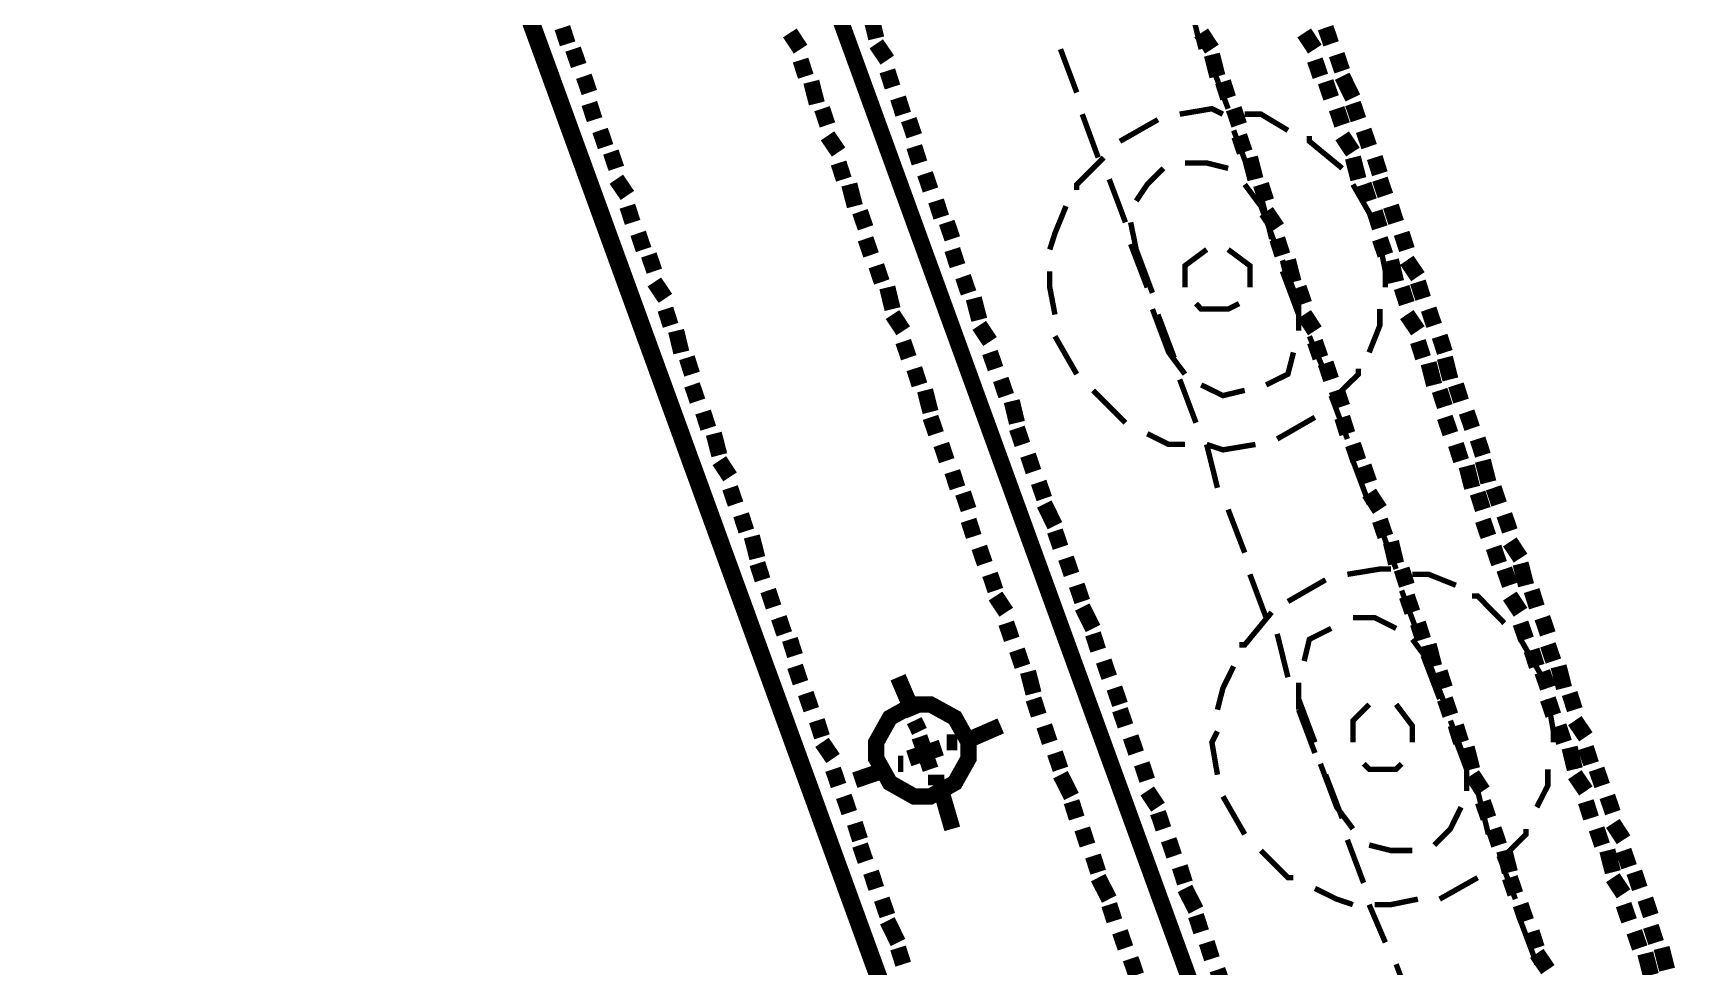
# Model space of a CAD drawing. Extents: x -2.4 to 13.4, y -16 to -5.
# Drawn here: x 1.712 to 2.221, y -10.57 to -10.282 of the extents above; entities that cross this region are included whole.
import ezdxf

# ---------------------------------------------------------------- set-up
doc = ezdxf.new("R2010")
doc.units = 0
doc.header["$MEASUREMENT"] = 0

msp = doc.modelspace()

# ---------------------------------------------------------------- linework, layer by layer
at = {"color": 0}
for points, const_width in [([(3.74199, -12.95219), (2.83868, -12.95219), (0.85698, -7.50883), (1.65538, -7.21884)], 0.005), ([(2.93368, -12.95219), (0.94198, -7.47715)], 0.005), ([(2.83868, -12.95219), (1.36198, -8.89381)], 0.005), ([(1.97198, -10.28384), (1.97038, -10.27718)], 0.005), ([(2.07198, -10.28715), (2.06868, -10.27386)], 0.00167), ([(1.87698, -10.28552), (1.87538, -10.28054)], 0.005), ([(1.94868, -10.28715), (1.94538, -10.28216)], 0.005), ([(2.07528, -10.28715), (2.07198, -10.28216)], 0.005), ([(2.10698, -10.28715), (2.10368, -10.28216)], 0.005), ([(2.11198, -10.28552), (2.11028, -10.28054)], 0.005), ([(1.88038, -10.2922), (1.87868, -10.28715)], 0.005), ([(1.97538, -10.29052), (1.97198, -10.28552)], 0.005), ([(2.02868, -10.28715), (2.03368, -10.3005)], 0.00167), ([(2.07698, -10.29551), (2.07528, -10.28884)], 0.005), ([(2.11538, -10.29383), (2.11368, -10.28884)], 0.005), ([(1.95028, -10.29551), (1.94868, -10.29052)], 0.005), ([(1.97698, -10.29881), (1.97538, -10.29383)], 0.005), ([(2.08028, -10.30549), (2.07528, -10.2922)], 0.00167), ([(2.10868, -10.29551), (2.10698, -10.29052)], 0.005), ([(1.88368, -10.3005), (1.88198, -10.29551)], 0.005), ([(1.95368, -10.30387), (1.95198, -10.29719)], 0.005), ([(2.08028, -10.30218), (2.07868, -10.29719)], 0.005), ([(2.11198, -10.30218), (2.11028, -10.29719)], 0.005), ([(2.11868, -10.30218), (2.11538, -10.29551)], 0.005), ([(1.88528, -10.30886), (1.88368, -10.30387)], 0.005), ([(1.98028, -10.30718), (1.97868, -10.30218)], 0.005), ([(2.12038, -10.30886), (2.11868, -10.30387)], 0.005), ([(1.95698, -10.31048), (1.95528, -10.30549)], 0.005), ([(1.98368, -10.31384), (1.98198, -10.30886)], 0.005), ([(2.03538, -10.30718), (2.04028, -10.32052)], 0.00167), ([(2.07868, -10.30718), (2.07528, -10.30549), (2.06538, -10.30718)], 0.00167), ([(2.07868, -10.30718), (2.07528, -10.30549), (2.06538, -10.30718)], 0.00167), ([(2.08368, -10.31048), (2.08198, -10.30549)], 0.005), ([(2.09868, -10.31216), (2.09038, -10.30718), (2.08538, -10.30718)], 0.00167), ([(2.09868, -10.31216), (2.09038, -10.30718), (2.08538, -10.30718)], 0.00167), ([(2.11538, -10.31048), (2.11368, -10.30549)], 0.005), ([(1.88868, -10.31716), (1.88698, -10.31216)], 0.005), ([(1.96038, -10.31884), (1.95698, -10.31384)], 0.005), ([(2.05868, -10.30886), (2.04698, -10.31552)], 0.00167), ([(2.05868, -10.30886), (2.04698, -10.31552)], 0.00167), ([(2.08698, -10.32551), (2.08198, -10.31216)], 0.00167), ([(2.08538, -10.31884), (2.08368, -10.31384)], 0.005), ([(2.11868, -10.31884), (2.11538, -10.31384)], 0.005), ([(2.12368, -10.31716), (2.12198, -10.31216)], 0.005), ([(1.89198, -10.32383), (1.89028, -10.31884)], 0.005), ([(1.98528, -10.3222), (1.98368, -10.31716)], 0.005), ([(2.11538, -10.32383), (2.10528, -10.31552), (2.10528, -10.31384)], 0.00167), ([(2.11538, -10.32383), (2.10528, -10.31552), (2.10528, -10.31384)], 0.00167), ([(1.96198, -10.32719), (1.96038, -10.3222)], 0.005), ([(2.04198, -10.32052), (2.03368, -10.32881), (2.03368, -10.33051)], 0.00167), ([(2.04198, -10.32052), (2.03368, -10.32881), (2.03368, -10.33051)], 0.00167), ([(2.08028, -10.32383), (2.07368, -10.3222), (2.06698, -10.3222)], 0.00167), ([(2.08868, -10.32719), (2.08698, -10.32052)], 0.005), ([(2.12038, -10.32719), (2.11868, -10.32052)], 0.005), ([(2.12698, -10.32551), (2.12538, -10.32052)], 0.005), ([(1.89538, -10.33219), (1.89198, -10.32719)], 0.005), ([(1.96538, -10.33549), (1.96368, -10.32881)], 0.005), ([(1.98868, -10.33051), (1.98698, -10.32551)], 0.005), ([(2.04368, -10.32719), (2.04868, -10.34048)], 0.00167), ([(2.06038, -10.32383), (2.05538, -10.32881), (2.05198, -10.33387)], 0.00167), ([(2.09198, -10.33387), (2.09038, -10.32881)], 0.005), ([(2.12368, -10.33387), (2.12198, -10.32881)], 0.005), ([(2.12868, -10.33219), (2.12698, -10.32719)], 0.005), ([(1.99198, -10.33886), (1.99038, -10.33387)], 0.005), ([(2.09538, -10.34884), (2.09038, -10.33549), (2.08538, -10.32881)], 0.00167), ([(2.09368, -10.34554), (2.09038, -10.33219)], 0.00167), ([(2.12538, -10.34048), (2.11868, -10.32881)], 0.00167), ([(2.12538, -10.34048), (2.11868, -10.32881)], 0.00167), ([(1.89698, -10.34048), (1.89538, -10.33549)], 0.005), ([(1.96868, -10.34216), (1.96698, -10.33718)], 0.005), ([(2.03038, -10.33549), (2.02698, -10.34384), (2.02538, -10.34884)], 0.00167), ([(2.03038, -10.33549), (2.02698, -10.34384), (2.02538, -10.34884)], 0.00167), ([(2.09538, -10.34216), (2.09198, -10.33718)], 0.005), ([(2.12698, -10.34216), (2.12538, -10.33718)], 0.005), ([(2.13198, -10.34048), (2.13038, -10.33549)], 0.005), ([(1.90038, -10.34884), (1.89868, -10.34384)], 0.005), ([(1.99538, -10.34554), (1.99368, -10.34048)], 0.005), ([(2.05028, -10.34048), (2.05198, -10.34884)], 0.00167), ([(2.13528, -10.34884), (2.13368, -10.34384)], 0.005), ([(1.97038, -10.35052), (1.96868, -10.34554)], 0.005), ([(1.99698, -10.35383), (1.99538, -10.34884)], 0.005), ([(2.05028, -10.34716), (2.05538, -10.36051)], 0.00167), ([(2.09698, -10.35052), (2.09538, -10.34554)], 0.005), ([(2.12868, -10.35052), (2.12698, -10.34554)], 0.005), ([(2.12868, -10.36051), (2.12868, -10.35551), (2.12698, -10.34716)], 0.00167), ([(2.12868, -10.36051), (2.12868, -10.35551), (2.12698, -10.34716)], 0.00167), ([(1.90368, -10.35551), (1.90198, -10.35052)], 0.005), ([(1.97368, -10.35883), (1.97198, -10.35383)], 0.005), ([(2.05198, -10.34884), (2.05698, -10.36219)], 0.00167), ([(2.07368, -10.34884), (2.06698, -10.35383), (2.06698, -10.36051)], 0.00167), ([(2.07368, -10.34884), (2.06698, -10.35383), (2.06698, -10.36051)], 0.00167), ([(2.08698, -10.36051), (2.08698, -10.35383), (2.08028, -10.34884)], 0.00167), ([(2.08698, -10.36051), (2.08698, -10.35383), (2.08028, -10.34884)], 0.00167), ([(2.10198, -10.37386), (2.10198, -10.36549), (2.09698, -10.35215)], 0.00167), ([(2.10038, -10.35883), (2.09868, -10.35215)], 0.005), ([(2.13198, -10.35883), (2.13038, -10.35215)], 0.005), ([(2.13868, -10.35719), (2.13528, -10.35215)], 0.005), ([(1.90708, -10.36387), (1.90368, -10.35883)], 0.005), ([(2.00038, -10.36219), (1.99868, -10.35719)], 0.005), ([(2.02538, -10.35551), (2.02538, -10.36051), (2.02698, -10.36886)], 0.00167), ([(2.02538, -10.35551), (2.02538, -10.36051), (2.02698, -10.36886)], 0.00167), ([(2.10198, -10.36886), (2.09698, -10.35551)], 0.00167), ([(2.14028, -10.36387), (2.13868, -10.35883)], 0.005), ([(1.97698, -10.36718), (1.97538, -10.36051)], 0.005), ([(2.00368, -10.37048), (2.00198, -10.36387)], 0.005), ([(2.10368, -10.36549), (2.10198, -10.36051)], 0.005), ([(2.13528, -10.36549), (2.13368, -10.36051)], 0.005), ([(1.90868, -10.37218), (1.90708, -10.36718)], 0.005), ([(1.98028, -10.37386), (1.97698, -10.36886)], 0.005), ([(2.05698, -10.36718), (2.06198, -10.38052), (2.06698, -10.3872)], 0.00167), ([(2.07038, -10.36549), (2.07198, -10.36718), (2.08028, -10.36718), (2.08368, -10.36549)], 0.00167), ([(2.07038, -10.36549), (2.07198, -10.36718), (2.08028, -10.36718), (2.08368, -10.36549)], 0.00167), ([(2.10698, -10.37386), (2.10368, -10.36886)], 0.005), ([(2.12368, -10.38052), (2.12698, -10.37218), (2.12698, -10.36718)], 0.00167), ([(2.12368, -10.38052), (2.12698, -10.37218), (2.12698, -10.36718)], 0.00167), ([(2.13868, -10.37386), (2.13528, -10.36886)], 0.005), ([(2.14368, -10.37218), (2.14198, -10.36718)], 0.005), ([(1.91198, -10.38052), (1.91038, -10.37386)], 0.005), ([(2.00698, -10.37716), (2.00368, -10.37218)], 0.005), ([(2.05868, -10.36886), (2.06368, -10.38215)], 0.00167), ([(1.98198, -10.38215), (1.98028, -10.37716)], 0.005), ([(2.02698, -10.37554), (2.03368, -10.3872)], 0.00167), ([(2.02698, -10.37554), (2.03368, -10.3872)], 0.00167), ([(2.11028, -10.3872), (2.10528, -10.37554)], 0.00167), ([(2.10868, -10.38215), (2.10698, -10.37716)], 0.005), ([(2.14028, -10.38215), (2.13868, -10.37716)], 0.005), ([(2.14698, -10.38052), (2.14538, -10.37554)], 0.005), ([(1.91528, -10.3872), (1.91368, -10.38215)], 0.005), ([(1.98528, -10.39051), (1.98368, -10.38551)], 0.005), ([(2.00868, -10.38551), (2.00698, -10.38052)], 0.005), ([(2.09198, -10.39051), (2.09868, -10.3872), (2.10038, -10.38052)], 0.00167), ([(2.11198, -10.38883), (2.11028, -10.38383)], 0.005), ([(2.14368, -10.39051), (2.14198, -10.38383)], 0.005), ([(2.14868, -10.38883), (2.14698, -10.38215)], 0.005), ([(1.91698, -10.3955), (1.91528, -10.39051)], 0.005), ([(2.01198, -10.39381), (2.01028, -10.38883)], 0.005), ([(2.06538, -10.38883), (2.07038, -10.40218)], 0.00167), ([(2.11198, -10.3955), (2.12038, -10.3872), (2.12038, -10.38551)], 0.00167), ([(2.11198, -10.3955), (2.12038, -10.3872), (2.12038, -10.38551)], 0.00167), ([(2.15198, -10.3955), (2.15038, -10.39051)], 0.005), ([(1.98868, -10.39886), (1.98698, -10.39219)], 0.005), ([(2.01528, -10.40218), (2.01368, -10.3955)], 0.005), ([(2.03868, -10.39219), (2.04698, -10.40049), (2.04868, -10.40218)], 0.00167), ([(2.03868, -10.39219), (2.04698, -10.40049), (2.04868, -10.40218)], 0.00167), ([(2.07198, -10.39051), (2.07868, -10.39381), (2.08538, -10.39219)], 0.00167), ([(2.11698, -10.40716), (2.11198, -10.39381)], 0.00167), ([(2.11538, -10.39718), (2.11368, -10.39219)], 0.005), ([(2.14698, -10.39718), (2.14538, -10.39219)], 0.005), ([(1.92028, -10.40386), (1.91868, -10.39886)], 0.005), ([(1.99038, -10.40554), (1.98868, -10.40049)], 0.005), ([(2.11698, -10.40554), (2.11538, -10.40049)], 0.005), ([(2.14868, -10.40554), (2.14698, -10.40049)], 0.005), ([(2.15538, -10.40386), (2.15368, -10.39886)], 0.005), ([(1.92368, -10.41215), (1.92198, -10.40554)], 0.005), ([(2.01698, -10.40884), (2.01528, -10.40386)], 0.005), ([(2.09538, -10.40716), (2.10698, -10.40049)], 0.00167), ([(2.09538, -10.40716), (2.10698, -10.40049)], 0.00167), ([(1.99368, -10.41384), (1.99198, -10.40884)], 0.005), ([(2.05538, -10.40554), (2.06198, -10.40884), (2.06698, -10.40884)], 0.00167), ([(2.05538, -10.40554), (2.06198, -10.40884), (2.06698, -10.40884)], 0.00167), ([(2.07368, -10.40884), (2.07868, -10.41052), (2.08868, -10.40884)], 0.00167), ([(2.07368, -10.40884), (2.07868, -10.41052), (2.08868, -10.40884)], 0.00167), ([(2.07368, -10.40884), (2.07698, -10.42219)], 0.00167), ([(2.12038, -10.41384), (2.11868, -10.40884)], 0.005), ([(2.15198, -10.41384), (2.15038, -10.40884)], 0.005), ([(2.15868, -10.41215), (2.15708, -10.40716)], 0.005), ([(1.92698, -10.41883), (1.92368, -10.41384)], 0.005), ([(2.02038, -10.4172), (2.01868, -10.41215)], 0.005), ([(2.12368, -10.42718), (2.11868, -10.41384)], 0.00167), ([(2.12368, -10.42051), (2.12198, -10.41552)], 0.005), ([(2.15538, -10.42219), (2.15368, -10.41552)], 0.005), ([(2.16038, -10.42051), (2.15868, -10.41384)], 0.005), ([(1.99698, -10.42219), (1.99538, -10.4172)], 0.005), ([(2.02368, -10.4255), (2.02198, -10.42051)], 0.005), ([(1.92868, -10.42718), (1.92698, -10.42219)], 0.005), ([(2.00038, -10.42887), (1.99868, -10.42381)], 0.005), ([(2.12698, -10.42887), (2.12368, -10.42381)], 0.005), ([(2.15868, -10.42887), (2.15708, -10.42381)], 0.005), ([(2.16368, -10.42718), (2.16198, -10.42219)], 0.005), ([(1.93198, -10.43548), (1.93038, -10.43049)], 0.005), ([(2.02698, -10.43386), (2.02368, -10.42718)], 0.005), ([(2.08028, -10.42887), (2.08538, -10.44216)], 0.00167), ([(2.16698, -10.43548), (2.16528, -10.43049)], 0.005), ([(2.00198, -10.43716), (2.00038, -10.43218)], 0.005), ([(2.02868, -10.44052), (2.02698, -10.43548)], 0.005), ([(2.12868, -10.43716), (2.12698, -10.43218)], 0.005), ([(2.13198, -10.4472), (2.12698, -10.43386)], 0.00167), ([(2.16038, -10.43716), (2.15868, -10.43218)], 0.005), ([(1.93538, -10.44384), (1.93368, -10.43716)], 0.005), ([(2.00538, -10.44552), (2.00368, -10.44052)], 0.005), ([(2.13198, -10.44552), (2.13038, -10.43884)], 0.005), ([(2.16368, -10.44552), (2.16198, -10.44052)], 0.005), ([(2.17028, -10.44384), (2.16698, -10.43884)], 0.005), ([(1.93698, -10.45051), (1.93538, -10.44552)], 0.005), ([(2.03208, -10.44883), (2.03038, -10.44384)], 0.005), ([(2.17198, -10.45219), (2.17028, -10.44552)], 0.005), ([(2.00868, -10.45381), (2.00698, -10.44883)], 0.005), ([(2.08698, -10.44883), (2.09198, -10.46218)], 0.00167), ([(2.13038, -10.4472), (2.12698, -10.4472), (2.11698, -10.44883)], 0.00167), ([(2.13038, -10.4472), (2.12698, -10.4472), (2.11698, -10.44883)], 0.00167), ([(2.13528, -10.45219), (2.13368, -10.4472)], 0.005), ([(2.15038, -10.45219), (2.14198, -10.44883), (2.13698, -10.44883)], 0.00167), ([(2.15038, -10.45219), (2.14198, -10.44883), (2.13698, -10.44883)], 0.00167), ([(2.16698, -10.45219), (2.16528, -10.4472)], 0.005), ([(1.94038, -10.45887), (1.93868, -10.45381)], 0.005), ([(2.01198, -10.46049), (2.00868, -10.45551)], 0.005), ([(2.03538, -10.45719), (2.03368, -10.45219)], 0.005), ([(2.11028, -10.45051), (2.09868, -10.45719)], 0.00167), ([(2.11028, -10.45051), (2.09868, -10.45719)], 0.00167), ([(2.13698, -10.46049), (2.13528, -10.45551)], 0.005), ([(2.13868, -10.46716), (2.13368, -10.45381)], 0.00167), ([(2.17028, -10.46049), (2.16698, -10.45551)], 0.005), ([(2.17528, -10.45887), (2.17368, -10.45381)], 0.005), ([(2.03868, -10.46548), (2.03538, -10.45887)], 0.005), ([(2.16528, -10.46386), (2.15708, -10.45551), (2.15538, -10.45551)], 0.00167), ([(2.16528, -10.46386), (2.15708, -10.45551), (2.15538, -10.45551)], 0.00167), ([(1.94368, -10.46716), (1.94198, -10.46218)], 0.005), ([(2.01368, -10.46884), (2.01198, -10.46386)], 0.005), ([(2.09368, -10.46049), (2.08538, -10.47054), (2.08368, -10.47054)], 0.00167), ([(2.09368, -10.46049), (2.08538, -10.47054), (2.08368, -10.47054)], 0.00167), ([(2.13198, -10.46548), (2.12538, -10.46218), (2.11868, -10.46218)], 0.00167), ([(2.14028, -10.46884), (2.13868, -10.46386)], 0.005), ([(2.17198, -10.46884), (2.17028, -10.46386)], 0.005), ([(2.17868, -10.46716), (2.17698, -10.46218)], 0.005), ([(1.94698, -10.47384), (1.94538, -10.46884)], 0.005), ([(2.04028, -10.47216), (2.03868, -10.46716)], 0.005), ([(2.09538, -10.46716), (2.09868, -10.48051)], 0.00167), ([(2.11198, -10.46548), (2.10528, -10.46884), (2.10368, -10.47552)], 0.00167), ([(2.14698, -10.48887), (2.14198, -10.47552), (2.13698, -10.46884)], 0.00167), ([(2.14368, -10.47715), (2.14198, -10.47054)], 0.005), ([(2.17698, -10.48051), (2.17028, -10.46884)], 0.00167), ([(2.17698, -10.48051), (2.17028, -10.46884)], 0.00167), ([(2.18038, -10.47552), (2.17868, -10.47054)], 0.005), ([(2.01698, -10.47715), (2.01528, -10.47216)], 0.005), ([(2.04368, -10.48051), (2.04198, -10.47552)], 0.005), ([(2.14538, -10.48719), (2.14028, -10.47384)], 0.00167), ([(2.17528, -10.47715), (2.17368, -10.47216)], 0.005), ([(1.94868, -10.48219), (1.94698, -10.47715)], 0.005), ([(1.98368, -10.49218), (1.97868, -10.48051)], 0.005), ([(2.02038, -10.48551), (2.01868, -10.47883)], 0.005), ([(2.08198, -10.47715), (2.07868, -10.48383), (2.07698, -10.49049)], 0.00167), ([(2.08198, -10.47715), (2.07868, -10.48383), (2.07698, -10.49049)], 0.00167), ([(2.14698, -10.48383), (2.14538, -10.47883)], 0.005), ([(2.17868, -10.48383), (2.17698, -10.47883)], 0.005), ([(2.18368, -10.48383), (2.18198, -10.47715)], 0.005), ([(1.95198, -10.49049), (1.95028, -10.48551)], 0.005), ([(2.02198, -10.49218), (2.02038, -10.48719)], 0.005), ([(2.04698, -10.48887), (2.04528, -10.48383)], 0.005), ([(2.10198, -10.48219), (2.10198, -10.49049)], 0.00167), ([(2.14868, -10.49218), (2.14698, -10.48719)], 0.005), ([(2.18038, -10.49218), (2.17868, -10.48719)], 0.005), ([(2.18698, -10.49049), (2.18538, -10.48551)], 0.005), ([(2.04868, -10.49548), (2.04698, -10.49049)], 0.005), ([(2.10198, -10.48719), (2.10698, -10.50054)], 0.00167), ([(2.10198, -10.49049), (2.10698, -10.50384)], 0.00167), ([(2.12368, -10.48887), (2.11868, -10.49386), (2.11868, -10.50054)], 0.00167), ([(2.12368, -10.48887), (2.11868, -10.49386), (2.11868, -10.50054)], 0.00167), ([(2.13698, -10.50054), (2.13698, -10.49548), (2.13198, -10.48887)], 0.00167), ([(2.13698, -10.50054), (2.13698, -10.49548), (2.13198, -10.48887)], 0.00167), ([(2.18038, -10.50054), (2.18038, -10.49718), (2.17868, -10.48719)], 0.00167), ([(2.18038, -10.50054), (2.18038, -10.49718), (2.17868, -10.48719)], 0.00167), ([(1.95528, -10.49886), (1.95368, -10.49386)], 0.005), ([(1.98528, -10.49718), (1.98368, -10.49386)], 0.005), ([(2.01028, -10.49548), (1.99868, -10.50054)], 0.005), ([(2.02538, -10.50054), (2.02368, -10.49548)], 0.005), ([(2.15368, -10.51551), (2.15368, -10.50715), (2.14868, -10.49386)], 0.00167), ([(2.15368, -10.50883), (2.14868, -10.49548)], 0.00167), ([(2.15198, -10.50054), (2.15038, -10.49548)], 0.005), ([(2.18368, -10.50054), (2.18198, -10.49548)], 0.005), ([(2.19038, -10.49886), (2.18698, -10.49386)], 0.005), ([(1.95868, -10.50552), (1.95528, -10.50054)], 0.005), ([(1.99198, -10.50216), (1.98198, -10.50552)], 0.005), ([(1.98868, -10.50883), (1.98528, -10.49886)], 0.005), ([(1.99698, -10.50054), (1.99368, -10.50054)], 0.005), ([(2.05198, -10.50384), (2.05028, -10.49886)], 0.005), ([(2.07698, -10.49718), (2.07528, -10.50054), (2.07698, -10.51051)], 0.00167), ([(2.07698, -10.49718), (2.07528, -10.50054), (2.07698, -10.51051)], 0.00167), ([(2.15538, -10.50883), (2.15368, -10.50216)], 0.005), ([(2.18698, -10.50883), (2.18538, -10.50216)], 0.005), ([(2.19198, -10.50715), (2.19038, -10.50216)], 0.005), ([(1.98028, -10.50715), (1.97868, -10.50715)], 0.005), ([(2.02868, -10.50883), (2.02698, -10.50384)], 0.005), ([(2.05538, -10.5122), (2.05368, -10.50715)], 0.005), ([(1.96038, -10.51383), (1.95868, -10.50883)], 0.005), ([(1.97538, -10.50883), (1.96538, -10.5122)], 0.005), ([(1.99038, -10.51383), (1.99038, -10.51051)], 0.005), ([(2.03208, -10.51719), (2.02868, -10.51051)], 0.005), ([(2.10868, -10.50715), (2.11368, -10.5205), (2.11868, -10.52718)], 0.00167), ([(2.11028, -10.51051), (2.11538, -10.52386)], 0.00167), ([(2.12198, -10.50715), (2.12368, -10.50883), (2.13198, -10.50883), (2.13368, -10.50715)], 0.00167), ([(2.12198, -10.50715), (2.12368, -10.50883), (2.13198, -10.50883), (2.13368, -10.50715)], 0.00167), ([(2.15868, -10.51551), (2.15538, -10.51051)], 0.005), ([(2.17528, -10.5205), (2.17868, -10.51383), (2.17868, -10.50883)], 0.00167), ([(2.17528, -10.5205), (2.17868, -10.51383), (2.17868, -10.50883)], 0.00167), ([(2.19038, -10.51551), (2.18698, -10.51051)], 0.005), ([(2.19538, -10.51383), (2.19368, -10.50883)], 0.005), ([(1.96368, -10.52218), (1.96198, -10.51719)], 0.005), ([(1.99538, -10.52718), (1.99198, -10.51551)], 0.005), ([(2.05868, -10.5205), (2.05538, -10.51551)], 0.005), ([(2.16038, -10.52886), (2.15708, -10.51551)], 0.00167), ([(2.19868, -10.52218), (2.19698, -10.51719)], 0.005), ([(2.03368, -10.52386), (2.03208, -10.51881)], 0.005), ([(2.06038, -10.52718), (2.05868, -10.52218)], 0.005), ([(2.07868, -10.51719), (2.08538, -10.52886)], 0.00167), ([(2.07868, -10.51719), (2.08538, -10.52886)], 0.00167), ([(2.14368, -10.53216), (2.14868, -10.52718), (2.15198, -10.5205)], 0.00167), ([(2.16038, -10.52386), (2.15868, -10.51881)], 0.005), ([(2.19198, -10.52386), (2.19038, -10.51881)], 0.005), ([(1.96698, -10.53054), (1.96538, -10.52549)], 0.005), ([(2.03698, -10.53216), (2.03538, -10.52718)], 0.005), ([(2.16368, -10.53216), (2.16198, -10.52718)], 0.005), ([(2.19538, -10.53216), (2.19368, -10.52718)], 0.005), ([(2.20198, -10.53054), (2.19868, -10.52549)], 0.005), ([(1.96868, -10.53715), (1.96698, -10.53216)], 0.005), ([(2.06368, -10.53552), (2.06198, -10.53054)], 0.005), ([(2.11698, -10.53054), (2.12198, -10.54383)], 0.00167), ([(2.16368, -10.53715), (2.17198, -10.52886), (2.17198, -10.52718)], 0.00167), ([(2.16368, -10.53715), (2.17198, -10.52886), (2.17198, -10.52718)], 0.00167), ([(2.04028, -10.54052), (2.03868, -10.53552)], 0.005), ([(2.09038, -10.53384), (2.09868, -10.5422), (2.10038, -10.5422)], 0.00167), ([(2.09038, -10.53384), (2.09868, -10.5422), (2.10038, -10.5422)], 0.00167), ([(2.12368, -10.53216), (2.13038, -10.53384), (2.13698, -10.53384)], 0.00167), ([(2.16698, -10.54052), (2.16528, -10.53384)], 0.005), ([(2.16868, -10.54881), (2.16368, -10.53552)], 0.00167), ([(2.19868, -10.54052), (2.19698, -10.53384)], 0.005), ([(2.20368, -10.53884), (2.20198, -10.53384)], 0.005), ([(1.97198, -10.54551), (1.97038, -10.54052)], 0.005), ([(2.04368, -10.54881), (2.04028, -10.5422)], 0.005), ([(2.06698, -10.54383), (2.06538, -10.53884)], 0.005), ([(2.16868, -10.54719), (2.16698, -10.5422)], 0.005), ([(2.20198, -10.54719), (2.19868, -10.5422)], 0.005), ([(2.20698, -10.54551), (2.20528, -10.54052)], 0.005), ([(2.07038, -10.55218), (2.06698, -10.54551)], 0.005), ([(2.10698, -10.54551), (2.11368, -10.54881), (2.11868, -10.5505)], 0.00167), ([(2.10698, -10.54551), (2.11368, -10.54881), (2.11868, -10.5505)], 0.00167), ([(2.14538, -10.54881), (2.15708, -10.5422)], 0.00167), ([(2.14538, -10.54881), (2.15708, -10.5422)], 0.00167), ([(1.97538, -10.55387), (1.97368, -10.54881)], 0.005), ([(2.04528, -10.55549), (2.04368, -10.5505)], 0.005), ([(2.12368, -10.5505), (2.12868, -10.56216)], 0.00167), ([(2.12538, -10.5505), (2.13038, -10.5505), (2.13868, -10.54881)], 0.00167), ([(2.12538, -10.5505), (2.13038, -10.5505), (2.13868, -10.54881)], 0.00167), ([(2.17198, -10.55549), (2.17028, -10.5505)], 0.005), ([(2.20368, -10.55549), (2.20198, -10.5505)], 0.005), ([(2.21038, -10.55387), (2.20868, -10.54881)], 0.005), ([(1.97868, -10.56216), (1.97538, -10.55549)], 0.005), ([(2.07198, -10.55886), (2.07038, -10.55387)], 0.005), ([(2.17528, -10.56884), (2.17028, -10.55549)], 0.00167), ([(2.21198, -10.56216), (2.21038, -10.55718)], 0.005), ([(2.04868, -10.56384), (2.04698, -10.55886)], 0.005), ([(2.07528, -10.56716), (2.07368, -10.56216)], 0.005), ([(2.17528, -10.56384), (2.17368, -10.55886)], 0.005), ([(2.20698, -10.56384), (2.20528, -10.55886)], 0.005), ([(1.98028, -10.56884), (1.97868, -10.56384)], 0.005), ([(2.05198, -10.5722), (2.05028, -10.56716)], 0.005), ([(2.17868, -10.57052), (2.17528, -10.56552)], 0.005), ([(2.21038, -10.5722), (2.20868, -10.56552)], 0.005), ([(2.21538, -10.57052), (2.21368, -10.56384)], 0.005), ([(2.07868, -10.57551), (2.07698, -10.57052)], 0.005), ([(2.13198, -10.56884), (2.13698, -10.58219)], 0.00167)]:
    msp.add_lwpolyline(points, dxfattribs=dict(at, const_width=const_width))
for points, const_width in [([(2.05868, -10.30886), (2.05868, -10.30886)], 0.00167), ([(2.05868, -10.30886), (2.05868, -10.30886)], 0.00167), ([(2.07368, -10.34884), (2.07368, -10.34884)], 0.00167), ([(2.07368, -10.34884), (2.07368, -10.34884)], 0.00167), ([(2.11028, -10.45051), (2.11028, -10.45051)], 0.00167), ([(2.11028, -10.45051), (2.11028, -10.45051)], 0.00167), ([(1.98618, -10.48887), (1.98358, -10.48887), (1.97618, -10.49299), (1.97198, -10.50048), (1.97198, -10.50302), (1.97198, -10.50552), (1.97618, -10.51301), (1.98358, -10.51719), (1.98618, -10.51719), (1.98868, -10.51719), (1.99618, -10.51301), (2.00038, -10.50552), (2.00038, -10.50302), (2.00038, -10.50048), (1.99618, -10.49299), (1.98868, -10.48887), (1.98618, -10.48887)], 0.005), ([(2.12368, -10.48887), (2.12368, -10.48887)], 0.00167), ([(2.12368, -10.48887), (2.12368, -10.48887)], 0.00167)]:
    msp.add_lwpolyline(points, close=True, dxfattribs=dict(at, const_width=const_width))

doc.saveas('drawing.dxf')
